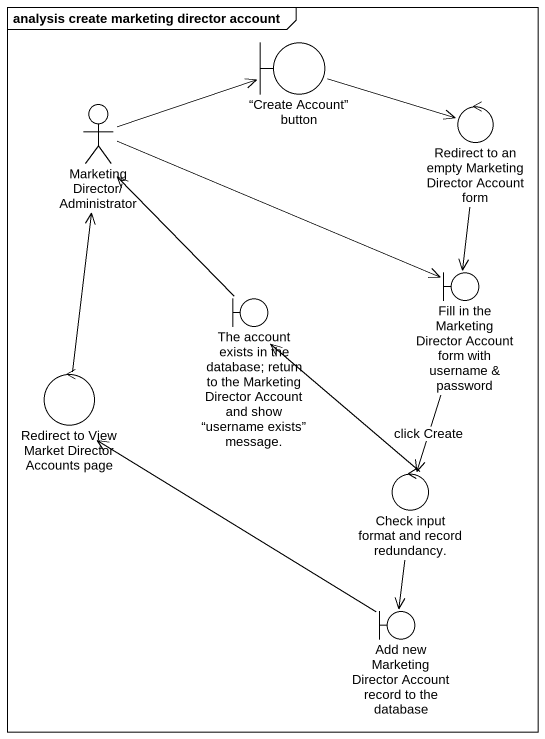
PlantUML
@startuml
mainframe analysis create marketing director account
boundary "“Create Account” button" as Create_Account_button
actor "Marketing Director/Administrator" as Marketing_Director
control "Redirect to an empty Marketing Director Account form" as Redirect_to_an_empty
boundary "Fill in the Marketing Director Account form with username & password" as Fill_in_the_Marketing
boundary "The account exists in the database; return to the Marketing Director Account and show “username exists” message." as The_account_exists_in_the
control "Redirect to View Market Director Accounts page" as Redirect_to_View_Market
control "Check input format and record redundancy." as Check_input_format_and
boundary "Add new Marketing Director Account record to the database" as Add_new_Marketing_Director
Create_Account_button -right-> Redirect_to_an_empty
Marketing_Director -right-> Create_Account_button
Marketing_Director -right-> Fill_in_the_Marketing
Redirect_to_an_empty --> Fill_in_the_Marketing
Fill_in_the_Marketing --> Check_input_format_and : click Create
The_account_exists_in_the -up-> Marketing_Director
Redirect_to_View_Market -up-> Marketing_Director
Check_input_format_and -up-> The_account_exists_in_the
Check_input_format_and --> Add_new_Marketing_Director
Add_new_Marketing_Director -up-> Redirect_to_View_Market
@enduml
